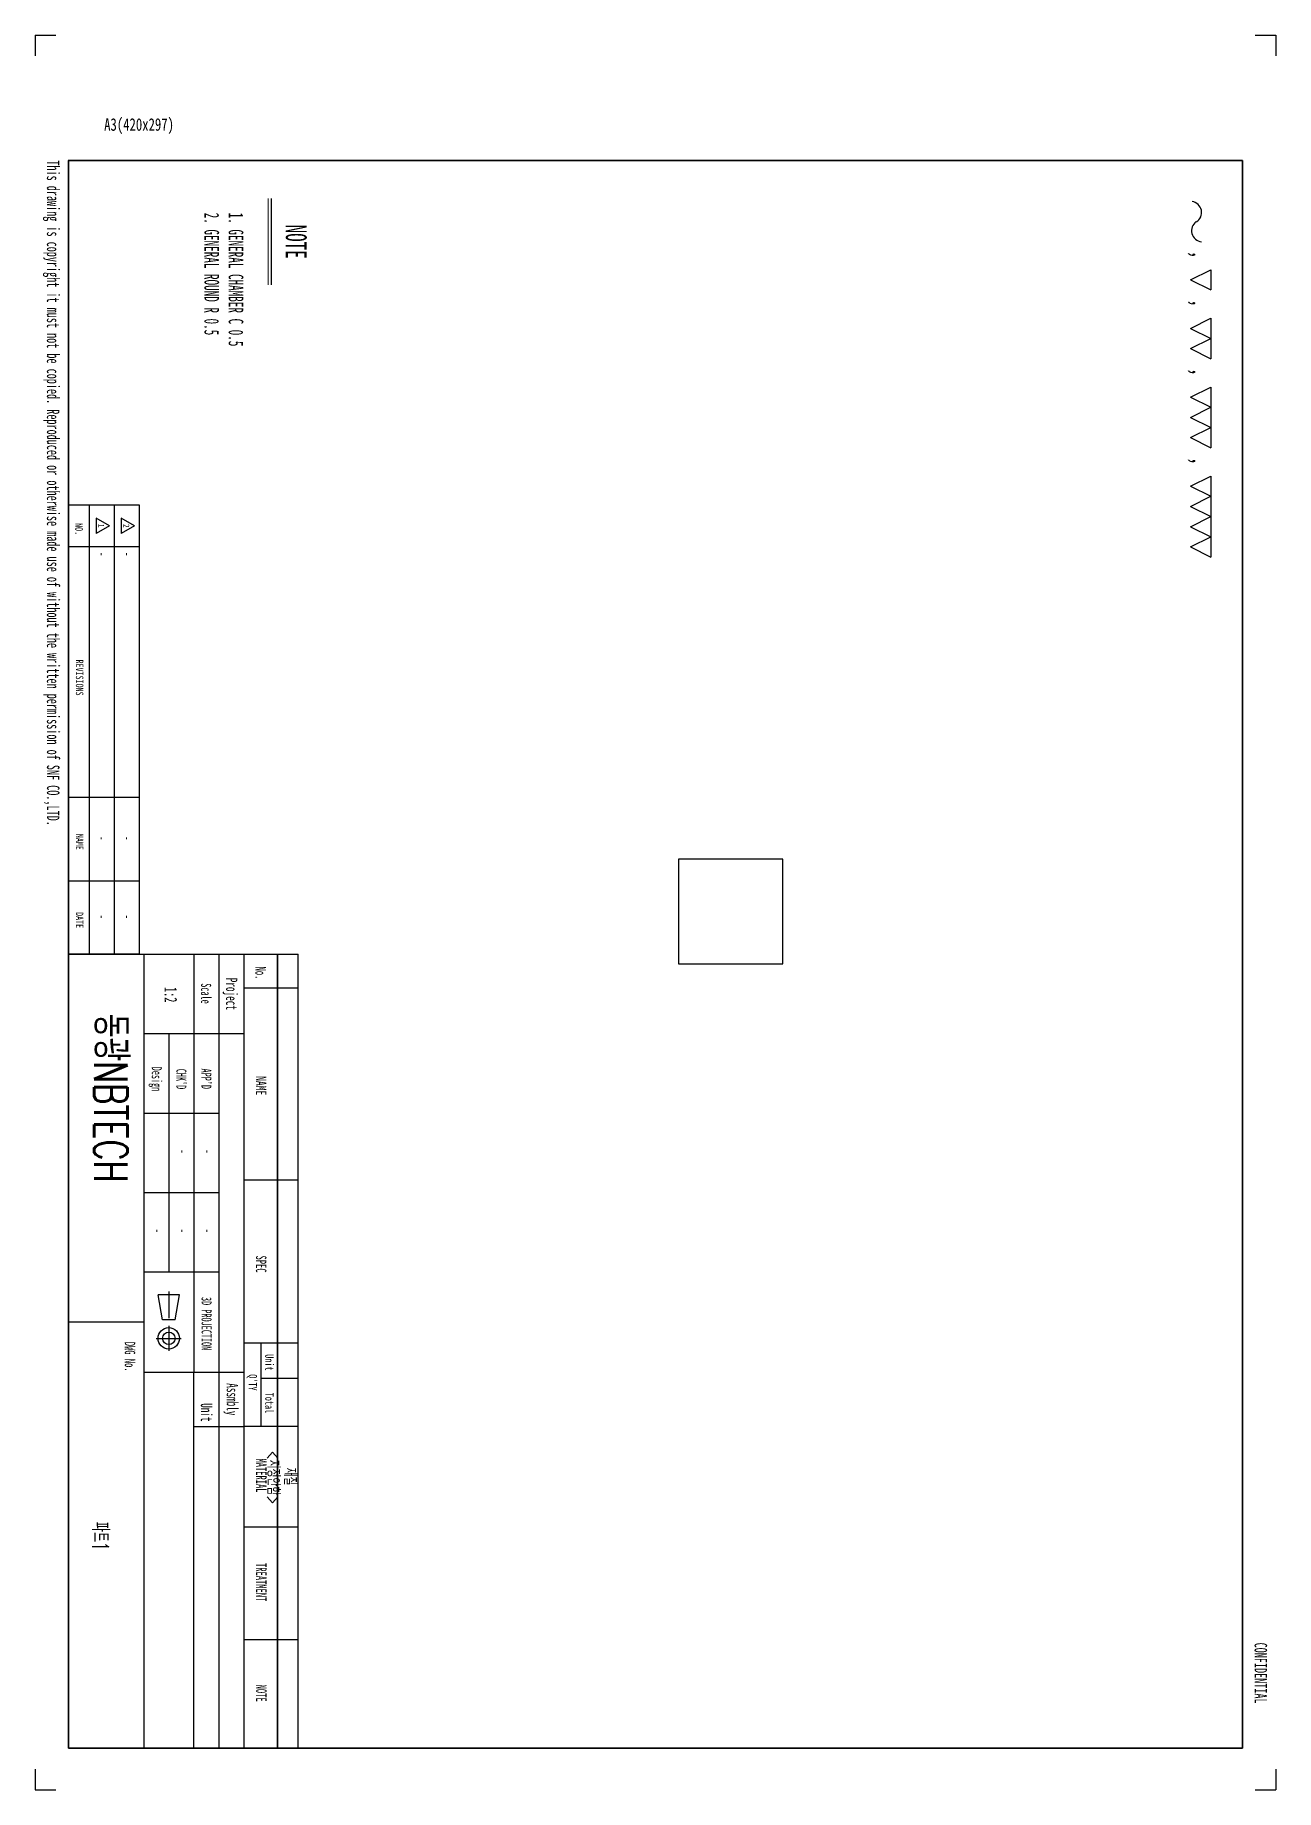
# Model space of a CAD drawing. Header units: millimetres. Extents: x 1000 to 1594, y -1340 to -500.
import ezdxf

# ---------------------------------------------------------------- set-up
doc = ezdxf.new("R2010")
doc.units = ezdxf.units.MM
doc.header["$LTSCALE"] = 2
doc.linetypes.add('CENTER', pattern=[10.16, 6.35, -1.27, 1.27, -1.27])
for name, color, linetype in [('3', 3, 'Continuous'), ('4-1', 2, 'Continuous'), ('SLD-0', 7, 'Continuous')]:
    doc.layers.add(name, color=color, linetype=linetype)
doc.styles.add('SLDTEXTSTYLE0', font='TXT', dxfattribs={"width": 0.744681})
doc.styles.add('SLDTEXTSTYLE1', font='TXT', dxfattribs={"width": 0.7, "bigfont": 'bigfont'})
doc.styles.add('SLDTEXTSTYLE2', font='TXT', dxfattribs={"width": 0.6})
doc.styles.add('SLDTEXTSTYLE3', font='TXT', dxfattribs={"width": 0.675})
doc.styles.add('SLDTEXTSTYLE4', font='TXT', dxfattribs={"width": 0.56})
doc.styles.add('SLDTEXTSTYLE5', font='TXT', dxfattribs={"width": 0.595745})
doc.styles.add('SLDTEXTSTYLE6', font='TXT', dxfattribs={"width": 0.595745, "bigfont": 'bigfont'})
doc.styles.add('SLDTEXTSTYLE7', font='TXT', dxfattribs={"width": 0.7})

# ---------------------------------------------------------------- blocks, each defined once
blk = doc.blocks.new('SW_NOTE_0')
at = {"layer": '4-1', "color": 0, "insert": (-7.73, 24.63), "char_height": 6, "attachment_point": 2, "rotation": 90, "style": 'SLDTEXTSTYLE0'}
blk.add_mtext('A3(420x297)', dxfattribs=at)
blk = doc.blocks.new('SW_NOTE_0_1')
at = {"layer": '4-1', "color": 0, "insert": (0, 20.63), "char_height": 16, "attachment_point": 1, "style": 'SLDTEXTSTYLE1'}
blk.add_mtext('동광NBTECH', dxfattribs=at)
blk = doc.blocks.new('SW_NOTE_0_2')
at = {"layer": '4-1', "color": 0, "insert": (11.94, 6.45), "char_height": 5, "attachment_point": 2, "style": 'SLDTEXTSTYLE2'}
blk.add_mtext('DWG No.', dxfattribs=at)
blk = doc.blocks.new('SW_NOTE_0_3')
at = {"layer": '4-1', "color": 0, "insert": (7.08, 6.19), "char_height": 4.8, "attachment_point": 2, "style": 'SLDTEXTSTYLE2'}
blk.add_mtext("APP'D", dxfattribs=at)
blk = doc.blocks.new('SW_NOTE_0_4')
at = {"layer": '4-1', "color": 0, "insert": (9.65, 6.96), "char_height": 5.4, "attachment_point": 2, "style": 'SLDTEXTSTYLE2'}
blk.add_mtext('Project', dxfattribs=at)
blk = doc.blocks.new('SW_NOTE_0_5')
at = {"layer": '4-1', "color": 0, "insert": (10.87, 6.96), "char_height": 5.4, "attachment_point": 2, "style": 'SLDTEXTSTYLE2'}
blk.add_mtext('Assmbly', dxfattribs=at)
blk = doc.blocks.new('SW_NOTE_0_6')
at = {"layer": '4-1', "color": 0, "insert": (7.62, 6.19), "char_height": 4.8, "attachment_point": 2, "style": 'SLDTEXTSTYLE2'}
blk.add_mtext("CHK'D", dxfattribs=at)
blk = doc.blocks.new('SW_NOTE_0_7')
at = {"layer": '4-1', "color": 0, "insert": (8.22, 6.19), "char_height": 4.8, "attachment_point": 2, "style": 'SLDTEXTSTYLE2'}
blk.add_mtext('Design', dxfattribs=at)
blk = doc.blocks.new('SW_NOTE_0_8')
at = {"layer": '4-1', "color": 0, "insert": (11.94, 6.45), "char_height": 5, "attachment_point": 2, "style": 'SLDTEXTSTYLE2'}
blk.add_mtext('MATERIAL', dxfattribs=at)
blk = doc.blocks.new('SW_NOTE_0_9')
at = {"layer": '4-1', "color": 0, "insert": (6.44, 6.45), "char_height": 5, "attachment_point": 2, "style": 'SLDTEXTSTYLE2'}
blk.add_mtext('SPEC', dxfattribs=at)
blk = doc.blocks.new('SW_NOTE_0_10')
at = {"layer": '4-1', "color": 0, "insert": (4.37, 6.45), "char_height": 5, "attachment_point": 2, "style": 'SLDTEXTSTYLE2'}
blk.add_mtext('No.', dxfattribs=at)
blk = doc.blocks.new('SW_NOTE_0_11')
at = {"layer": '4-1', "color": 0, "insert": (8.44, 6.45), "char_height": 5, "attachment_point": 2, "style": 'SLDTEXTSTYLE3'}
blk.add_mtext('NAME', dxfattribs=at)
blk = doc.blocks.new('SW_NOTE_0_12')
at = {"layer": '4-1', "color": 0, "insert": (4.4, 5.16), "char_height": 4, "attachment_point": 2, "style": 'SLDTEXTSTYLE2'}
blk.add_mtext("Q'TY", dxfattribs=at)
blk = doc.blocks.new('SW_NOTE_0_13')
at = {"layer": '4-1', "color": 0, "insert": (13.88, 6.45), "char_height": 5, "attachment_point": 2, "style": 'SLDTEXTSTYLE2'}
blk.add_mtext('TREATMENT', dxfattribs=at)
blk = doc.blocks.new('SW_NOTE_0_14')
at = {"layer": '4-1', "color": 0, "insert": (6.81, 6.45), "char_height": 5, "attachment_point": 2, "style": 'SLDTEXTSTYLE2'}
blk.add_mtext('NOTE', dxfattribs=at)
blk = doc.blocks.new('SW_NOTE_0_15')
at = {"layer": '4-1', "color": 0, "insert": (3.85, 5.16), "char_height": 4, "attachment_point": 2, "style": 'SLDTEXTSTYLE2'}
blk.add_mtext('Unit', dxfattribs=at)
blk = doc.blocks.new('SW_NOTE_0_16')
at = {"layer": '4-1', "color": 0, "insert": (4.9, 5.16), "char_height": 4, "attachment_point": 2, "style": 'SLDTEXTSTYLE2'}
blk.add_mtext('Total', dxfattribs=at)
blk = doc.blocks.new('SW_NOTE_0_17')
at = {"layer": '4-1', "color": 0, "insert": (5.2, 6.96), "char_height": 5.4, "attachment_point": 2, "style": 'SLDTEXTSTYLE2'}
blk.add_mtext('Unit', dxfattribs=at)
blk = doc.blocks.new('SW_NOTE_0_18')
at = {"layer": '4-1', "color": 0, "insert": (6.78, 6.19), "char_height": 4.8, "attachment_point": 2, "style": 'SLDTEXTSTYLE2'}
blk.add_mtext('Scale', dxfattribs=at)
blk = doc.blocks.new('SW_NOTE_0_19')
at = {"layer": '4-1', "color": 0, "insert": (14.06, 4.64), "char_height": 3.6, "attachment_point": 2, "style": 'SLDTEXTSTYLE0'}
blk.add_mtext('REVISIONS', dxfattribs=at)
blk = doc.blocks.new('SW_NOTE_0_20')
at = {"layer": '4-1', "color": 0, "insert": (4.55, 4.64), "char_height": 3.6, "attachment_point": 2, "style": 'SLDTEXTSTYLE0'}
blk.add_mtext('NO.', dxfattribs=at)
blk = doc.blocks.new('SW_NOTE_0_21')
at = {"layer": '4-1', "color": 0, "insert": (7.42, 4.64), "char_height": 3.6, "attachment_point": 2, "style": 'SLDTEXTSTYLE0'}
blk.add_mtext('NAME', dxfattribs=at)
blk = doc.blocks.new('SW_NOTE_0_22')
at = {"layer": '4-1', "color": 0, "insert": (6.88, 4.64), "char_height": 3.6, "attachment_point": 2, "style": 'SLDTEXTSTYLE0'}
blk.add_mtext('DATE', dxfattribs=at)
blk = doc.blocks.new('SW_NOTE_0_23')
at = {"layer": '4-1', "color": 0, "insert": (19.62, 6.19), "char_height": 4.8, "attachment_point": 2, "style": 'SLDTEXTSTYLE2'}
blk.add_mtext('3D PROJECTION', dxfattribs=at)
blk = doc.blocks.new('A$C547C11EC_')
for p, q in [((-176, 0), (-176, 110)), ((204, 110), (-176, 110)), ((204, 110), (204, 84)), ((-176, 100), (204, 100)), ((204, 100), (-176, 100)), ((-176, 84), (204, 84)), ((-176, 84), (204, 84)), ((204, 84), (204, 0)), ((-138, 72), (-138, 84)), ((24, 72), (24, 84)), ((-176, 72), (24, 72)), ((24, 36), (24, 72)), ((204, 60), (24, 60)), ((-13.03, 53.12), (-13.03, 42.88)), ((-1.03, 51), (-13.03, 53.12)), ((-1.03, 51), (-1.03, 45)), ((-1.03, 45), (-13.03, 42.88)), ((-176, 36), (204, 36)), ((-176, 34), (-176, 0)), ((0, 0), (0, 36)), ((-391, 0), (-176, 0)), ((204, 0), (-176, 0))]:
    blk.add_line(p, q)
at = {"color": 3, "linetype": 'Continuous', "true_color": 0x00ff00}
for p, q in [((-68, 84), (-68, 110)), ((10, 84), (10, 110)), ((27, 110), (27, 92)), ((50, 110), (50, 84)), ((98, 84), (98, 110)), ((152, 84), (152, 110)), ((10, 92), (50, 92)), ((50, 60), (50, 84)), ((-138, 36), (-138, 72)), ((-100, 36), (-100, 72)), ((-24, 36), (-24, 72)), ((24, 72), (204, 72)), ((-176, 10), (-391, 10))]:
    blk.add_line(p, q, dxfattribs=at)
at = {"color": 251, "true_color": 0x6a6a6a}
for p, q in [((-62, 36), (-62, 72)), ((-176, 60), (24, 60)), ((-138, 48), (-24, 48)), ((-176, 34), (-391, 34)), ((-371, 34), (-371, 0)), ((-251, 34), (-251, 0)), ((-211, 34), (-211, 0)), ((-176, 22), (-391, 22))]:
    blk.add_line(p, q, dxfattribs=at)
at = {"color": 1, "linetype": 'CENTER'}
for p, q in [((7.85, 42), (7.85, 54)), ((-14.56, 48), (0.11, 48)), ((1.85, 48), (13.85, 48))]:
    blk.add_line(p, q, dxfattribs=at)
at = {"color": 7}
blk.add_line((-391, 34), (-391, 0), dxfattribs=at)
blk.add_circle((7.85, 48), 5.12)
at = {"color": 251, "true_color": 0x6a6a6a}
blk.add_circle((7.85, 48), 3, dxfattribs=at)
at = {"layer": '3', "color": 3, "linetype": 'Continuous', "true_color": 0x00ff00}
blk.add_line((-160, 84), (-160, 110), dxfattribs=at)
at = {"layer": '4-1'}
for name, p in [('SW_NOTE_0_10', (-171.4, 88.04)), ('SW_NOTE_0_11', (-121.54, 88.27)), ('SW_NOTE_0_9', (-34.15, 88.29)), ('SW_NOTE_0_15', (15.52, 93.02)), ('SW_NOTE_0_16', (33.87, 93.02)), ('SW_NOTE_0_8', (61.56, 88.38)), ('SW_NOTE_0_13', (110.7, 88.38)), ('SW_NOTE_0_14', (170.89, 88.38)), ('SW_NOTE_0_12', (24.57, 85.08)), ('SW_NOTE_0_4', (-166.7, 73.88)), ('SW_NOTE_0_5', (26.18, 74.2)), ('SW_NOTE_0_18', (-164.01, 62.09)), ('SW_NOTE_0_3', (-123.49, 62.25)), ('SW_NOTE_0_23', (-18.81, 62.31)), ('SW_NOTE_0_17', (38.11, 61.81)), ('SW_NOTE_0_6', (-123.91, 50.25)), ('SW_NOTE_0_7', (-124.52, 38.49)), ('SW_NOTE_0_2', (4.7, 25.5)), ('SW_NOTE_0_20', (-384.07, 2.18)), ('SW_NOTE_0_19', (-322.51, 2.48)), ('SW_NOTE_0_21', (-237.21, 2.48)), ('SW_NOTE_0_22', (-199.24, 2.48))]:
    blk.add_blockref(name, p, dxfattribs=at)
blk = doc.blocks.new('A$C0C890E57')
at = {"color": 150, "linetype": 'Continuous', "true_color": 0x0080ff}
for p, q in [((-830, -10), (-830, 0)), ((-830, 0), (-820, 0)), ((0, 0), (10, 0)), ((10, -10), (10, 0)), ((-830, -594), (-830, -584)), ((10, -594), (10, -584)), ((-830, -594), (-820, -594)), ((0, -594), (10, -594))]:
    blk.add_line(p, q, dxfattribs=at)
at = {"lineweight": 35}
for p, q in [((-10, -16), (-770, -16.02)), ((-770, -16.02), (-770, -578.11)), ((-10, -578), (-10, -16)), ((-770, -578), (-10, -578))]:
    blk.add_line(p, q, dxfattribs=at)
at = {"color": 2, "linetype": 'Continuous', "true_color": 0xffff00}
blk.add_line((-770, -578.02), (-280, -578.02), dxfattribs=at)
at = {"color": 7, "linetype": 'Continuous'}
blk.add_blockref('A$C547C11EC_', (-214, -578), dxfattribs=at)
at = {"layer": '4-1'}
for name, p in [('SW_NOTE_0', (-782.48, -568.86)), ('SW_NOTE_0_1', (-361.47, -570.37))]:
    blk.add_blockref(name, p, dxfattribs=at)
blk = doc.blocks.new('SW_NOTE_0_24')
at = {"layer": '4-1', "color": 0, "char_height": 7, "attachment_point": 1, "style": 'SLDTEXTSTYLE4'}
for s, insert in [('1. GENERAL CHAMBER C 0.5', (0, 9.02)), ('2. GENERAL ROUND R 0.5', (0, -2.6))]:
    blk.add_mtext(s, dxfattribs=dict(at, insert=insert))
blk = doc.blocks.new('SW_NOTE_0_25')
at = {"layer": '4-1', "color": 0, "char_height": 6, "attachment_point": 2, "style": 'SLDTEXTSTYLE1'}
for s, insert in [('<지정안함>', (7.59, -0.27)), ('재질', (7.13, 7.73))]:
    blk.add_mtext(s, dxfattribs=dict(at, insert=insert))
blk = doc.blocks.new('SW_NOTE_0_26')
at = {"layer": '4-1', "color": 0}
for p, q in [((17.26, 1.6), (12.42, 11.29)), ((12.42, 11.29), (22.11, 11.29)), ((17.26, 1.6), (22.11, 11.29)), ((40.5, 1.6), (35.65, 11.29)), ((35.65, 11.29), (45.35, 11.29)), ((40.5, 1.6), (45.35, 11.29)), ((50.19, 1.6), (45.35, 11.29)), ((45.35, 11.29), (55.04, 11.29)), ((50.19, 1.6), (55.04, 11.29)), ((73.43, 1.6), (68.58, 11.29)), ((68.58, 11.29), (78.27, 11.29)), ((73.43, 1.6), (78.27, 11.29)), ((83.12, 1.6), (78.27, 11.29)), ((78.27, 11.29), (87.96, 11.29)), ((83.12, 1.6), (87.96, 11.29)), ((92.81, 1.6), (87.96, 11.29)), ((87.96, 11.29), (97.65, 11.29)), ((92.81, 1.6), (97.65, 11.29)), ((116.05, 1.6), (111.2, 11.29)), ((111.2, 11.29), (120.89, 11.29)), ((116.05, 1.6), (120.89, 11.29)), ((125.74, 1.6), (120.89, 11.29)), ((120.89, 11.29), (130.58, 11.29)), ((125.74, 1.6), (130.58, 11.29)), ((135.43, 1.6), (130.58, 11.29)), ((130.58, 11.29), (140.27, 11.29)), ((135.43, 1.6), (140.27, 11.29)), ((145.12, 1.6), (140.27, 11.29)), ((140.27, 11.29), (149.96, 11.29)), ((145.12, 1.6), (149.96, 11.29))]:
    blk.add_line(p, q, dxfattribs=at)
for centre, radius, start, end in [((-14.94, 1.6), 5.26, 31.2184, 172.5868), ((-6.29, 7.41), 5.36, 216.65611, 353.77417)]:
    blk.add_arc(centre, radius, start, end, dxfattribs=at)
at = {"layer": '4-1', "color": 0, "char_height": 8.47, "attachment_point": 1, "style": 'SLDTEXTSTYLE7'}
for insert in [(3.17, 10.91), (26.41, 10.91), (59.34, 10.91), (101.96, 10.91)]:
    blk.add_mtext(',', dxfattribs=dict(at, insert=insert))

msp = doc.modelspace()

# ---------------------------------------------------------------- linework, layer by layer
at = {"color": 179, "linetype": 'Continuous', "lineweight": 18, "true_color": 0x212142}
msp.add_line((1111.62, -578.42), (1111.62, -619.71), dxfattribs=at)
at = {"color": 4, "true_color": 0x00ffff}
for p, q in [((1113.03, -578.42), (1113.03, -619.71)), ((1041.19, -731.35), (1041.19, -738.74))]:
    msp.add_line(p, q, dxfattribs=at)
at = {"color": 4, "linetype": 'Continuous', "true_color": 0x00ffff}
for p, q in [((1035.59, -735.05), (1029.19, -731.35)), ((1029.19, -731.35), (1029.19, -738.74)), ((1035.59, -735.05), (1029.19, -738.74)), ((1047.59, -735.05), (1041.19, -731.35)), ((1047.59, -735.05), (1041.19, -738.74))]:
    msp.add_line(p, q, dxfattribs=at)
at = {"layer": 'SLD-0'}
for p, q in [((1308.01, -894.65), (1308.01, -944.65)), ((1358.01, -894.65), (1308.01, -894.65)), ((1358.01, -944.65), (1358.01, -894.65)), ((1308.01, -944.65), (1358.01, -944.65))]:
    msp.add_line(p, q, dxfattribs=at)

# ---------------------------------------------------------------- block references
at = {"color": 7, "linetype": 'Continuous', "rotation": 270}
msp.add_blockref('A$C0C890E57', (1594, -1330.14), dxfattribs=at)
at = {"layer": '4-1', "rotation": 270}
for name, p in [('SW_NOTE_0_24', (1090.67, -585.16)), ('SW_NOTE_0_26', (1551.56, -600.02)), ('SW_NOTE_0_25', (1117.41, -1183.01))]:
    msp.add_blockref(name, p, dxfattribs=at)

# ---------------------------------------------------------------- texts
for s, insert, char_height, attachment_point, style in [('This drawing is copyright it must not be copied. Reproduced or otherwise made use of without the written permission of SNF CO.,LTD.', (1011.68, -560.11), 6, 1, 'SLDTEXTSTYLE5'), ('NOTE', (1130.03, -599.03), 10, 2, 'SLDTEXTSTYLE5'), ('1', (1033.14, -734.99), 2.88, 2, 'SLDTEXTSTYLE0'), ('2', (1045.14, -735.07), 2.88, 2, 'SLDTEXTSTYLE0'), ('-', (1034.66, -747.68), 4.8, 1, 'SLDTEXTSTYLE5'), ('-', (1046.66, -747.68), 4.8, 1, 'SLDTEXTSTYLE5'), ('-', (1034.66, -884.64), 4.8, 2, 'SLDTEXTSTYLE5'), ('-', (1046.66, -884.64), 4.8, 2, 'SLDTEXTSTYLE5'), ('-', (1034.66, -922.25), 4.8, 2, 'SLDTEXTSTYLE5'), ('-', (1046.66, -922.25), 4.8, 2, 'SLDTEXTSTYLE5'), ('1:2', (1067.96, -959.52), 6, 2, 'SLDTEXTSTYLE5'), ('-', (1073.17, -1034.56), 4.8, 2, 'SLDTEXTSTYLE5'), ('-', (1085.17, -1034.56), 4.8, 2, 'SLDTEXTSTYLE5'), ('-', (1061.17, -1072.56), 4.8, 2, 'SLDTEXTSTYLE5'), ('-', (1073.17, -1072.56), 4.8, 2, 'SLDTEXTSTYLE5'), ('-', (1085.17, -1072.56), 4.8, 2, 'SLDTEXTSTYLE5'), ('파트1', (1035.27, -1218.72), 8, 2, 'SLDTEXTSTYLE6'), ('CONFIDENTIAL', (1589.77, -1269.64), 6, 1, 'SLDTEXTSTYLE5')]:
    msp.add_mtext(s, dxfattribs=dict(at, insert=insert, char_height=char_height, attachment_point=attachment_point, style=style))

doc.saveas('drawing.dxf')
